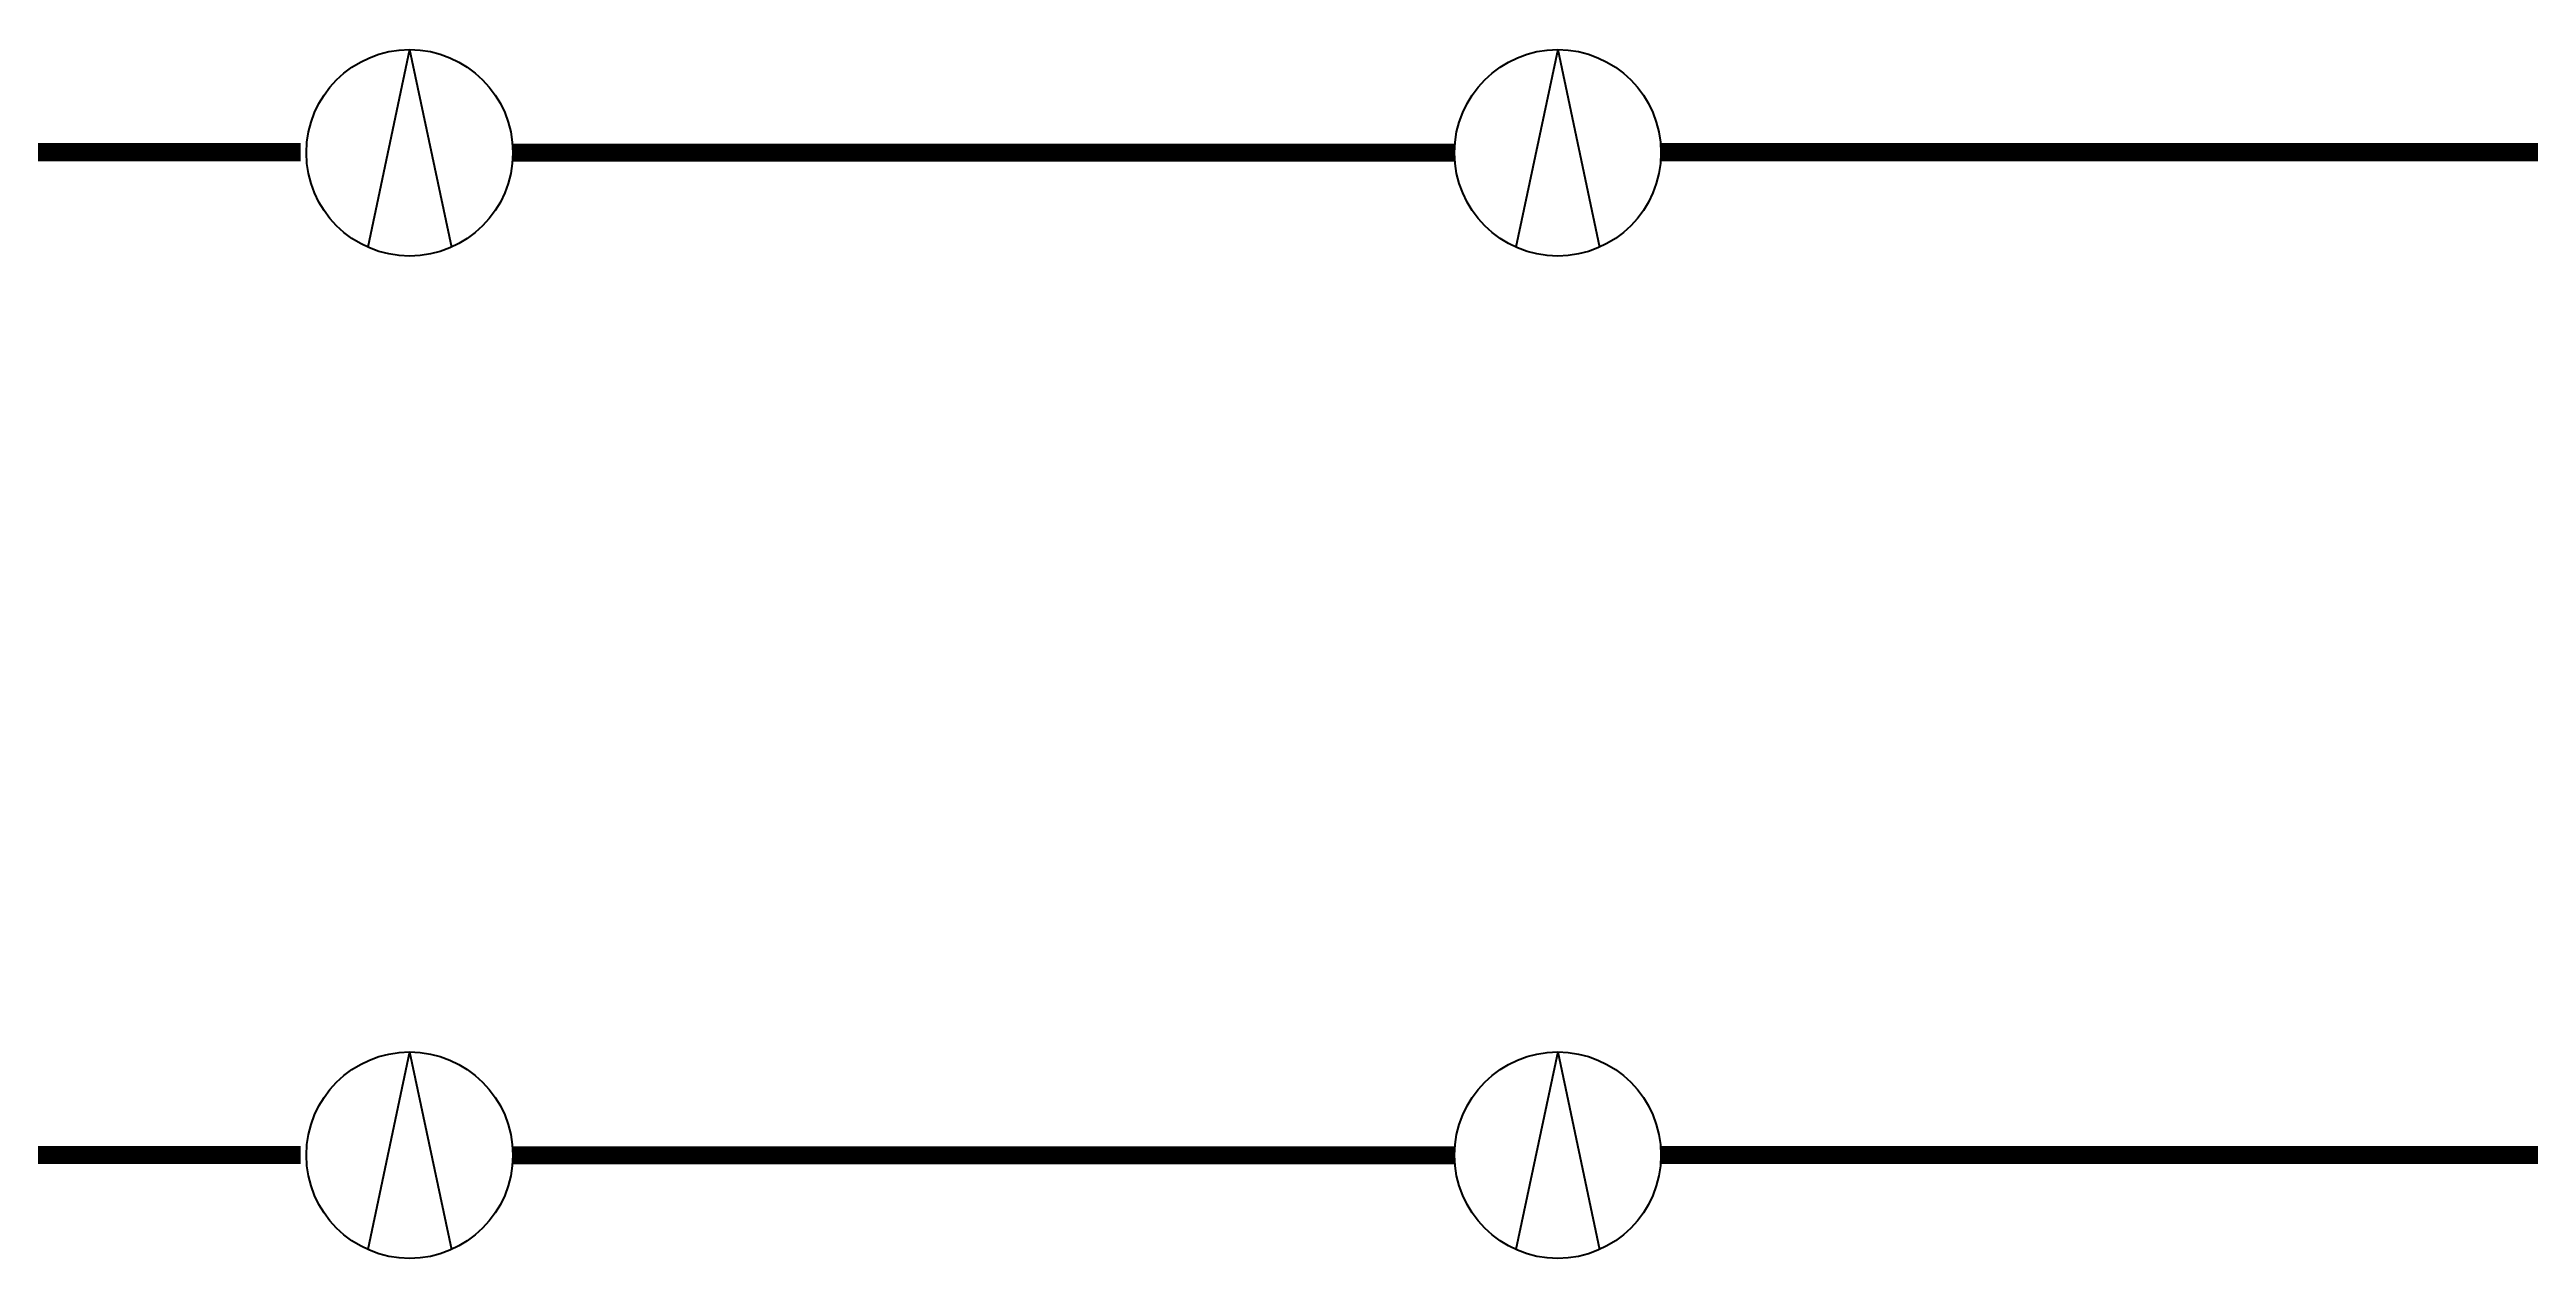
# Model space of a CAD drawing. Extents: x 12152 to 491505, y 111028 to 412681.
# Drawn here: x 53320 to 60520, y 202593 to 206106 of the extents above; entities that cross this region are included whole.
import ezdxf

# ---------------------------------------------------------------- set-up
doc = ezdxf.new("R2010")
doc.units = 0
doc.header["$LTSCALE"] = 1000
doc.header["$MEASUREMENT"] = 0
doc.layers.add('EQUIP-照明', color=3, linetype='Continuous')
doc.layers.add('WIRE-照明', color=1, linetype='Continuous')
doc.styles.add('_TCH_LABEL', font='COMPLEX', dxfattribs={"bigfont": 'GBCBIG'})

# ---------------------------------------------------------------- blocks, each defined once
blk = doc.blocks.new('$equip$00001177')
for q in [(-0.203, -0.457), (0.203, -0.457)]:
    blk.add_line((0, 0.5), q)
blk.add_circle((0, 0), 0.5)
at = {"style": '_TCH_LABEL', "flags": 9}
blk.add_attdef('A', (0, 0), '', height=0.00002, dxfattribs=at)

msp = doc.modelspace()

# ---------------------------------------------------------------- linework, layer by layer
at = {"layer": 'WIRE-照明', "linetype": 'Continuous', "const_width": 52.5}
for points in [[(50800.7, 205807.5), (54050.2, 205807.5)], [(54666.5, 205806.1), (57404.8, 205806.1)], [(58004, 205807.4), (61258.5, 205807.4)], [(50800.7, 202893.8), (54050.2, 202893.8)], [(54666.5, 202892.4), (57404.8, 202892.4)], [(58004, 202893.7), (61258.5, 202893.7)]]:
    msp.add_lwpolyline(points, dxfattribs=at)

# ---------------------------------------------------------------- block references
at = {"layer": 'EQUIP-照明'}
ref = msp.add_blockref('$equip$00001177', (54366.5, 205805.6), dxfattribs=dict(at, xscale=600, yscale=600, zscale=600))
ref.add_attrib('A', '深照型灯', (54366.5, 205805.6), dxfattribs={"layer": '0', "height": 0.012, "style": '_TCH_LABEL', "flags": 8})
ref = msp.add_blockref('$equip$00001177', (57704, 205805.6), dxfattribs=dict(at, xscale=600, yscale=600, zscale=600))
ref.add_attrib('A', '深照型灯', (57704, 205805.6), dxfattribs={"layer": '0', "height": 0.012, "style": '_TCH_LABEL', "flags": 8})
ref = msp.add_blockref('$equip$00001177', (54366.5, 202893.1), dxfattribs=dict(at, xscale=600, yscale=600, zscale=600))
ref.add_attrib('A', '深照型灯', (54366.5, 202893.1), dxfattribs={"layer": '0', "height": 0.012, "style": '_TCH_LABEL', "flags": 8})
ref = msp.add_blockref('$equip$00001177', (57704, 202893.1), dxfattribs=dict(at, xscale=600, yscale=600, zscale=600))
ref.add_attrib('A', '深照型灯', (57704, 202893.1), dxfattribs={"layer": '0', "height": 0.012, "style": '_TCH_LABEL', "flags": 8})

doc.saveas('drawing.dxf')
